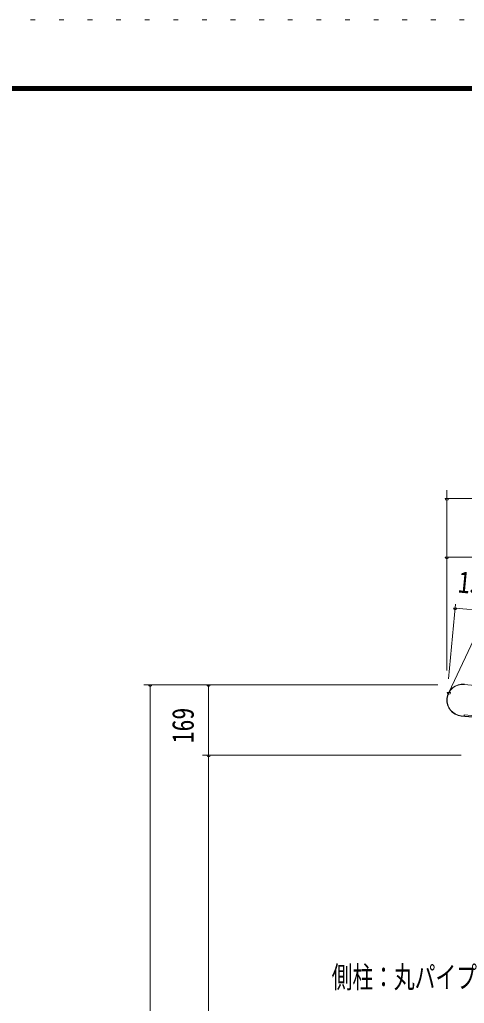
# Model space of a CAD drawing. Units: millimetres, scale not verified. Extents: x -34086 to 34091, y -14700 to 14700.
# Drawn here: x 13301 to 17031, y 6454 to 14700 of the extents above; entities that cross this region are included whole.
import ezdxf
from ezdxf.enums import TextEntityAlignment as Align

# ---------------------------------------------------------------- set-up
doc = ezdxf.new("R2010")
doc.units = ezdxf.units.MM
doc.header["$LTSCALE"] = 80
doc.linetypes.add('USER4', pattern=[3, 0.5, -2.5])
for name, color, linetype, lineweight in [('0-6_2-02BOLD', 7, 'Continuous', 18), ('0-A_2-52DIM', 3, 'Continuous', 18), ('0-C_F-F1PAPER', 5, 'Continuous', 18), ('0-D_F-E_J_ADD', 5, 'USER4', 18)]:
    doc.layers.add(name, color=color, linetype=linetype, lineweight=lineweight)
doc.styles.add('ＭＳ ゴシック', font='')
doc.styles.get('ＭＳ ゴシック').set_extended_font_data('MS Gothic')

msp = doc.modelspace()

# ---------------------------------------------------------------- linework, layer by layer
at = {"layer": '0-6_2-02BOLD'}
for p, q in [((22523.93, 8598.56), (17030.88, 9127.48)), ((17162.82, 8847.2), (17005.35, 8862.35)), ((17005.52, 8864.1), (17163, 8848.93))]:
    msp.add_line(p, q, dxfattribs=at)
msp.add_lwpolyline([(17094.18, 8867.33), (17029.99, 8873.51), (17028.91, 8862.35), (17093.11, 8856.18)], dxfattribs=at)
for radius in [134.05, 132.3]:
    msp.add_arc((17018.2, 8995.78), radius, 84.49997, 264.49997, dxfattribs=at)
at = {"layer": '0-A_2-52DIM'}
for p, q in [((16884.25, 9245.24), (16884.25, 10755.45)), ((16898.25, 10685.45), (16870.25, 10685.45)), ((16884.25, 10685.45), (30947.24, 10685.45)), ((16898.25, 10195.45), (16870.25, 10195.45)), ((30947.24, 10195.45), (16884.25, 10195.45)), ((16957.57, 9801.26), (16897.06, 9172.78)), ((16968.36, 9767.92), (16940.36, 9767.92)), ((16954.36, 9767.92), (22462.38, 9237.56)), ((14343.25, 9124.4), (16807.38, 9124.4)), ((14409.75, 9124.4), (14381.75, 9124.4)), ((14395.74, 1532.9), (14395.74, 9124.4)), ((14899.75, 9124.4), (14871.75, 9124.4)), ((14885.74, 9124.4), (14885.74, -917.1)), ((16914.98, 9058.64), (16886.98, 9058.64)), ((17003.1, 8532.9), (14833.25, 8532.9)), ((14899.75, 8532.9), (14871.75, 8532.9))]:
    msp.add_line(p, q, dxfattribs=at)
msp.add_lwpolyline([(16900.98, 9058.64), (18035.75, 11465.9), (21675.74, 11465.9)], dxfattribs=at)
for centre in [(16884.25, 10685.45), (16884.25, 10195.45), (16954.36, 9767.92), (14395.75, 9124.4), (14885.75, 9124.4), (16900.98, 9058.64), (14885.75, 8532.9)]:
    msp.add_arc(centre, 14, 180, 0, dxfattribs=at)
at = {"layer": '0-C_F-F1PAPER'}
for points in [[(33390.86, -14000), (33390.86, 14140), (-6789.13, 14140), (-6789.13, -14000)], [(33387.36, -13996.5), (33387.36, 14136.5), (-6785.63, 14136.5), (-6785.63, -13996.5)], [(33383.86, -13993), (-6782.13, -13993), (-6782.13, 14133), (33383.86, 14133)], [(33380.36, -13989.5), (33380.36, 14129.5), (-6778.63, 14129.5), (-6778.63, -13989.5)], [(33376.86, -13986), (-6775.13, -13986), (-6775.13, 14126), (33376.86, 14126)], [(33373.36, -13982.5), (33373.36, 14122.5), (-6771.63, 14122.5), (-6771.63, -13982.5)], [(33369.86, -13979), (-6768.13, -13979), (-6768.13, 14119), (33369.86, 14119)], [(33366.37, -13975.5), (33366.37, 14115.5), (-6764.63, 14115.5), (-6764.63, -13975.5)], [(33362.86, -13972), (33362.86, 14112), (-6761.13, 14112), (-6761.13, -13972)], [(33359.36, -13968.5), (33359.36, 14108.5), (-6757.63, 14108.5), (-6757.63, -13968.5)], [(33355.86, -13965), (-6754.13, -13965), (-6754.13, 14105), (33355.86, 14105)]]:
    msp.add_lwpolyline(points, close=True, dxfattribs=at)
at = {"layer": '0-D_F-E_J_ADD'}
msp.add_lwpolyline([(34090.87, -14700), (-7489.13, -14700), (-7489.13, 14700), (34090.87, 14700)], close=True, dxfattribs=at)

# ---------------------------------------------------------------- texts
at = {"layer": '0-A_2-52DIM', "color": 7, "style": 'ＭＳ ゴシック', "width": 0.8}
for s, rotation, p in [('130', 354.5, (16967.88, 9844.34)), ('169', 90, (14815.75, 8633.95))]:
    msp.add_text(s, height=182.3, rotation=rotation, dxfattribs=at).set_placement(p, align=Align.BOTTOM_LEFT)
at = {"layer": '0-A_2-52DIM', "color": 7, "style": 'ＭＳ ゴシック', "width": 0.7}
msp.add_text('側柱：丸パイプ', height=182.3, dxfattribs=at).set_placement((15918.24, 6527.77), align=Align.BOTTOM_LEFT)

doc.saveas('drawing.dxf')
